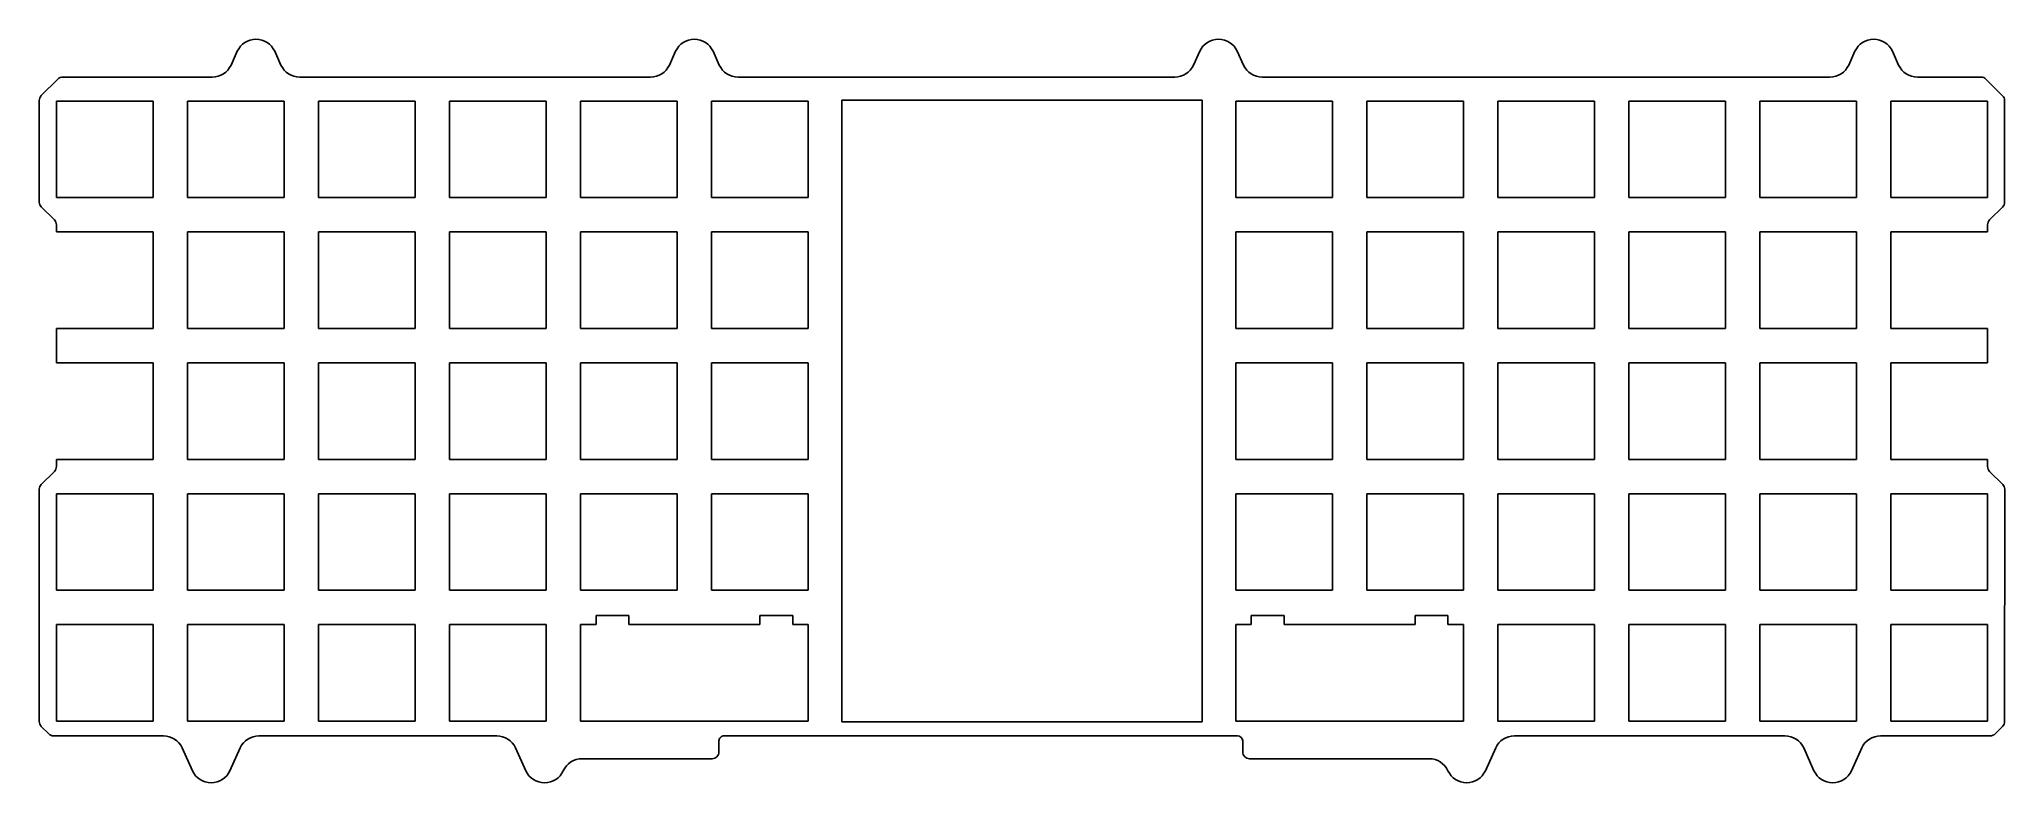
# Model space of a CAD drawing. Extents: x -8 to 278, y -150 to -42.
import ezdxf

# ---------------------------------------------------------------- set-up
doc = ezdxf.new("R2010")
doc.units = 0
doc.layers.add('BLACK', color=7, linetype='CONTINUOUS')

msp = doc.modelspace()

# ---------------------------------------------------------------- linework, layer by layer
at = {"layer": 'BLACK', "linetype": 'CONTINUOUS'}
for p, q in [((21.0503, -43.4921), (20.1496, -45.4921)), ((27.4053, -45.4921), (26.5046, -43.4921)), ((84.7753, -43.4921), (83.8746, -45.4921)), ((91.1303, -45.4921), (90.2296, -43.4921)), ((160.975, -43.4921), (160.075, -45.4921)), ((167.33, -45.4921), (166.43, -43.4921)), ((256.225, -43.4921), (255.325, -45.4921)), ((262.58, -45.4921), (261.68, -43.4921)), ((-5.01543, -47.535), (-7.42964, -49.9492)), ((17.4225, -47.2421), (-4.30832, -47.2421)), ((81.1475, -47.2421), (30.1325, -47.2421)), ((157.347, -47.2421), (93.8575, -47.2421)), ((252.597, -47.2421), (170.057, -47.2421)), ((274.563, -47.2461), (265.307, -47.2421)), ((277.685, -49.9532), (275.27, -47.539)), ((-7.72254, -50.6563), (-7.72254, -65.4446)), ((-5.23909, -50.7335), (8.81029, -50.7335)), ((-5.23909, -64.7828), (-5.23909, -50.7335)), ((8.81029, -50.7335), (8.81029, -64.7828)), ((13.8111, -50.7335), (27.8604, -50.7335)), ((13.8111, -64.7829), (13.8111, -50.7335)), ((27.8604, -50.7335), (27.8604, -64.7829)), ((32.8612, -64.783), (32.8612, -50.7336)), ((32.8612, -50.7336), (46.9106, -50.7336)), ((46.9106, -50.7336), (46.9106, -64.783)), ((51.9113, -50.7336), (65.9607, -50.7336)), ((51.9113, -64.783), (51.9113, -50.7336)), ((65.9607, -50.7336), (65.9607, -64.783)), ((70.9615, -50.7337), (85.0108, -50.7337)), ((70.9615, -64.7831), (70.9615, -50.7337)), ((85.0108, -50.7337), (85.0108, -64.7831)), ((90.0116, -50.7338), (104.061, -50.7338)), ((90.0116, -64.7831), (90.0116, -50.7338)), ((104.061, -50.7338), (104.061, -64.7831)), ((161.33, -50.6144), (108.942, -50.6142)), ((108.942, -50.6142), (108.942, -141.102)), ((161.33, -50.6144), (161.33, -141.102)), ((166.211, -50.7336), (180.261, -50.7336)), ((166.211, -64.783), (166.211, -50.7336)), ((180.261, -50.7336), (180.261, -64.783)), ((185.262, -64.7829), (185.262, -50.7335)), ((185.262, -50.7335), (199.311, -50.7335)), ((199.311, -50.7335), (199.311, -64.7829)), ((204.312, -64.7828), (204.312, -50.7335)), ((204.312, -50.7335), (218.361, -50.7335)), ((218.361, -50.7335), (218.361, -64.7828)), ((223.362, -64.7828), (223.362, -50.7334)), ((223.362, -50.7334), (237.411, -50.7334)), ((237.411, -50.7334), (237.411, -64.7828)), ((242.412, -50.7334), (256.461, -50.7334)), ((242.412, -64.7827), (242.412, -50.7334)), ((256.461, -50.7334), (256.461, -64.7827)), ((261.462, -64.7827), (261.462, -50.7333)), ((261.462, -50.7333), (275.511, -50.7333)), ((275.511, -50.7333), (275.511, -64.7827)), ((277.977, -65.4486), (277.977, -50.6603)), ((8.81029, -64.7828), (-5.23909, -64.7828)), ((27.8604, -64.7829), (13.8111, -64.7829)), ((46.9106, -64.783), (32.8612, -64.783)), ((65.9607, -64.783), (51.9113, -64.783)), ((85.0108, -64.7831), (70.9615, -64.7831)), ((104.061, -64.7831), (90.0116, -64.7831)), ((180.261, -64.783), (166.211, -64.783)), ((199.311, -64.7829), (185.262, -64.7829)), ((218.361, -64.7828), (204.312, -64.7828)), ((237.411, -64.7828), (223.362, -64.7828)), ((256.461, -64.7827), (242.412, -64.7827)), ((275.511, -64.7827), (261.462, -64.7827)), ((-7.42964, -66.1517), (-5.52501, -68.0269)), ((275.797, -68.0267), (277.685, -66.1557)), ((-5.23909, -69.7836), (-5.23909, -68.734)), ((-5.23909, -69.7836), (8.81029, -69.7836)), ((8.81029, -69.7836), (8.81029, -83.8329)), ((13.8111, -69.7836), (27.8604, -69.7836)), ((13.8111, -83.833), (13.8111, -69.7836)), ((27.8604, -69.7836), (27.8604, -83.833)), ((32.8612, -69.7837), (46.9106, -69.7837)), ((32.8612, -83.833), (32.8612, -69.7837)), ((46.9106, -69.7837), (46.9106, -83.833)), ((51.9113, -69.7837), (65.9607, -69.7837)), ((51.9113, -83.8331), (51.9113, -69.7837)), ((65.9607, -69.7837), (65.9607, -83.8331)), ((70.9615, -83.8332), (70.9615, -69.7838)), ((70.9615, -69.7838), (85.0108, -69.7838)), ((85.0108, -69.7838), (85.0108, -83.8332)), ((90.0116, -83.8332), (90.0116, -69.7838)), ((90.0116, -69.7838), (104.061, -69.7838)), ((104.061, -69.7838), (104.061, -83.8332)), ((166.211, -83.833), (166.211, -69.7837)), ((166.211, -69.7837), (180.261, -69.7837)), ((180.261, -69.7837), (180.261, -83.833)), ((185.262, -83.833), (185.262, -69.7836)), ((185.262, -69.7836), (199.311, -69.7836)), ((199.311, -69.7836), (199.311, -83.833)), ((204.312, -69.7836), (218.361, -69.7836)), ((204.312, -83.8329), (204.312, -69.7836)), ((218.361, -69.7836), (218.361, -83.8329)), ((223.362, -69.7835), (237.411, -69.7835)), ((223.362, -83.8329), (223.362, -69.7835)), ((237.411, -69.7835), (237.411, -83.8329)), ((242.412, -69.7834), (256.461, -69.7834)), ((242.412, -83.8328), (242.412, -69.7834)), ((256.461, -69.7834), (256.461, -83.8328)), ((261.462, -83.8328), (261.462, -69.7834)), ((261.462, -69.7834), (275.511, -69.7834)), ((275.511, -68.7338), (275.511, -69.7834)), ((-5.23909, -88.8336), (-5.23909, -83.8329)), ((8.81029, -83.8329), (-5.23909, -83.8329)), ((27.8604, -83.833), (13.8111, -83.833)), ((46.9106, -83.833), (32.8612, -83.833)), ((65.9607, -83.8331), (51.9113, -83.8331)), ((85.0108, -83.8332), (70.9615, -83.8332)), ((104.061, -83.8332), (90.0116, -83.8332)), ((180.261, -83.833), (166.211, -83.833)), ((199.311, -83.833), (185.262, -83.833)), ((218.361, -83.8329), (204.312, -83.8329)), ((237.411, -83.8329), (223.362, -83.8329)), ((256.461, -83.8328), (242.412, -83.8328)), ((275.511, -83.8328), (261.462, -83.8328)), ((275.511, -83.8328), (275.511, -88.8335)), ((-5.23909, -88.8336), (8.81029, -88.8336)), ((8.81029, -88.8336), (8.81029, -102.883)), ((13.8111, -102.883), (13.8111, -88.8337)), ((13.8111, -88.8337), (27.8604, -88.8337)), ((27.8604, -88.8337), (27.8604, -102.883)), ((32.8612, -88.8338), (46.9106, -88.8338)), ((32.8612, -102.883), (32.8612, -88.8338)), ((46.9106, -88.8338), (46.9106, -102.883)), ((51.9113, -88.8338), (65.9607, -88.8338)), ((51.9113, -102.883), (51.9113, -88.8338)), ((65.9607, -88.8338), (65.9607, -102.883)), ((70.9615, -88.8339), (85.0108, -88.8339)), ((70.9615, -102.883), (70.9615, -88.8339)), ((85.0108, -88.8339), (85.0108, -102.883)), ((90.0116, -102.883), (90.0116, -88.8339)), ((90.0116, -88.8339), (104.061, -88.8339)), ((104.061, -88.8339), (104.061, -102.883)), ((166.211, -102.883), (166.211, -88.8338)), ((166.211, -88.8338), (180.261, -88.8338)), ((180.261, -88.8338), (180.261, -102.883)), ((185.262, -102.883), (185.262, -88.8337)), ((185.262, -88.8337), (199.311, -88.8337)), ((199.311, -88.8337), (199.311, -102.883)), ((204.312, -102.883), (204.312, -88.8336)), ((204.312, -88.8336), (218.361, -88.8336)), ((218.361, -88.8336), (218.361, -102.883)), ((223.362, -88.8336), (237.411, -88.8336)), ((223.362, -102.883), (223.362, -88.8336)), ((237.411, -88.8336), (237.411, -102.883)), ((242.412, -102.883), (242.412, -88.8335)), ((242.412, -88.8335), (256.461, -88.8335)), ((256.461, -88.8335), (256.461, -102.883)), ((261.462, -102.883), (261.462, -88.8335)), ((261.462, -88.8335), (275.511, -88.8335)), ((-5.52501, -104.64), (-7.42964, -106.515)), ((-5.23909, -103.933), (-5.23909, -102.883)), ((8.81029, -102.883), (-5.23909, -102.883)), ((27.8604, -102.883), (13.8111, -102.883)), ((46.9106, -102.883), (32.8612, -102.883)), ((65.9607, -102.883), (51.9113, -102.883)), ((85.0108, -102.883), (70.9615, -102.883)), ((104.061, -102.883), (90.0116, -102.883)), ((180.261, -102.883), (166.211, -102.883)), ((199.311, -102.883), (185.262, -102.883)), ((218.361, -102.883), (204.312, -102.883)), ((237.411, -102.883), (223.362, -102.883)), ((256.461, -102.883), (242.412, -102.883)), ((275.511, -102.883), (261.462, -102.883)), ((275.511, -102.883), (275.511, -103.932)), ((277.702, -106.515), (275.797, -104.639)), ((-7.72254, -107.222), (-7.72254, -141.028)), ((-5.23909, -107.884), (8.81029, -107.884)), ((-5.23909, -121.933), (-5.23909, -107.884)), ((8.81029, -107.884), (8.81029, -121.933)), ((13.8111, -121.933), (13.8111, -107.884)), ((13.8111, -107.884), (27.8604, -107.884)), ((27.8604, -107.884), (27.8604, -121.933)), ((32.8612, -107.884), (46.9106, -107.884)), ((32.8612, -121.933), (32.8612, -107.884)), ((46.9106, -107.884), (46.9106, -121.933)), ((51.9113, -121.933), (51.9113, -107.884)), ((51.9113, -107.884), (65.9607, -107.884)), ((65.9607, -107.884), (65.9607, -121.933)), ((70.9615, -107.884), (85.0108, -107.884)), ((70.9615, -121.933), (70.9615, -107.884)), ((85.0108, -107.884), (85.0108, -121.933)), ((90.0116, -107.884), (104.061, -107.884)), ((90.0116, -121.933), (90.0116, -107.884)), ((104.061, -107.884), (104.061, -121.933)), ((166.211, -121.933), (166.211, -107.884)), ((166.211, -107.884), (180.261, -107.884)), ((180.261, -107.884), (180.261, -121.933)), ((185.262, -121.933), (185.262, -107.884)), ((185.262, -107.884), (199.311, -107.884)), ((199.311, -107.884), (199.311, -121.933)), ((204.312, -121.933), (204.312, -107.884)), ((204.312, -107.884), (218.361, -107.884)), ((218.361, -107.884), (218.361, -121.933)), ((223.362, -121.933), (223.362, -107.884)), ((223.362, -107.884), (237.411, -107.884)), ((237.411, -107.884), (237.411, -121.933)), ((242.412, -107.884), (256.461, -107.884)), ((242.412, -121.933), (242.412, -107.884)), ((256.461, -107.884), (256.461, -121.933)), ((261.462, -107.884), (275.511, -107.884)), ((261.462, -121.933), (261.462, -107.884)), ((275.511, -107.884), (275.511, -121.933)), ((277.977, -141.028), (277.995, -107.222)), ((8.81029, -121.933), (-5.23909, -121.933)), ((27.8604, -121.933), (13.8111, -121.933)), ((46.9106, -121.933), (32.8612, -121.933)), ((65.9607, -121.933), (51.9113, -121.933)), ((85.0108, -121.933), (70.9615, -121.933)), ((104.061, -121.933), (90.0116, -121.933)), ((180.261, -121.933), (166.211, -121.933)), ((199.311, -121.933), (185.262, -121.933)), ((218.361, -121.933), (204.312, -121.933)), ((237.411, -121.933), (223.362, -121.933)), ((256.461, -121.933), (242.412, -121.933)), ((275.511, -121.933), (261.462, -121.933)), ((73.223, -126.934), (73.223, -125.624)), ((73.223, -125.624), (77.9855, -125.624)), ((77.9855, -125.624), (77.9859, -126.934)), ((97.036, -126.934), (97.0355, -125.624)), ((97.0355, -125.624), (101.798, -125.624)), ((101.798, -125.624), (101.798, -126.934)), ((168.474, -126.934), (168.474, -125.624)), ((168.474, -125.624), (173.237, -125.624)), ((173.237, -125.624), (173.236, -126.934)), ((192.286, -126.934), (192.287, -125.624)), ((192.287, -125.624), (197.049, -125.624)), ((197.049, -125.624), (197.049, -126.934)), ((-5.23932, -126.934), (8.81005, -126.934)), ((-5.23932, -140.983), (-5.23932, -126.934)), ((8.81005, -126.934), (8.81005, -140.983)), ((13.8108, -126.934), (27.8602, -126.934)), ((13.8108, -140.983), (13.8108, -126.934)), ((27.8602, -126.934), (27.8602, -140.983)), ((32.861, -140.983), (32.861, -126.934)), ((32.861, -126.934), (46.9103, -126.934)), ((46.9103, -126.934), (46.9103, -140.983)), ((51.9111, -140.983), (51.9111, -126.934)), ((51.9111, -126.934), (65.9605, -126.934)), ((65.9605, -126.934), (65.9605, -140.983)), ((70.9612, -126.934), (73.223, -126.934)), ((70.9612, -140.983), (70.9612, -126.934)), ((77.9859, -126.934), (97.036, -126.934)), ((104.061, -126.934), (101.798, -126.934)), ((104.061, -126.934), (104.061, -140.983)), ((166.212, -140.983), (166.212, -126.934)), ((168.474, -126.934), (166.212, -126.934)), ((173.236, -126.934), (192.286, -126.934)), ((197.049, -126.934), (199.311, -126.934)), ((199.311, -126.934), (199.311, -140.983)), ((204.312, -126.934), (218.361, -126.934)), ((204.312, -140.983), (204.312, -126.934)), ((218.361, -126.934), (218.361, -140.983)), ((223.362, -126.933), (237.411, -126.933)), ((223.362, -140.983), (223.362, -126.933)), ((237.411, -126.933), (237.411, -140.983)), ((242.412, -140.983), (242.412, -126.933)), ((242.412, -126.933), (256.462, -126.933)), ((256.462, -126.933), (256.462, -140.983)), ((261.462, -140.983), (261.462, -126.933)), ((261.462, -126.933), (275.512, -126.933)), ((275.512, -126.933), (275.512, -140.983)), ((-7.42964, -141.735), (-6.34964, -142.823)), ((8.81005, -140.983), (-5.23932, -140.983)), ((27.8602, -140.983), (13.8108, -140.983)), ((46.9103, -140.983), (32.861, -140.983)), ((65.9605, -140.983), (51.9111, -140.983)), ((104.061, -140.983), (70.9612, -140.983)), ((108.942, -141.102), (161.33, -141.102)), ((199.311, -140.983), (166.212, -140.983)), ((218.361, -140.983), (204.312, -140.983)), ((237.411, -140.983), (223.362, -140.983)), ((256.462, -140.983), (242.412, -140.983)), ((275.512, -140.983), (261.462, -140.983)), ((276.605, -142.823), (277.685, -141.735)), ((-5.64254, -143.116), (10.3112, -143.116)), ((13.0384, -144.866), (14.5322, -148.192)), ((19.9865, -148.192), (21.4803, -144.866)), ((24.2075, -143.116), (58.7773, -143.116)), ((61.5044, -144.866), (62.9982, -148.192)), ((91.0784, -145.442), (91.0784, -143.866)), ((91.8284, -143.116), (166.467, -143.116)), ((167.217, -143.866), (167.217, -145.442)), ((202.507, -148.192), (204, -144.866)), ((206.727, -143.116), (246.051, -143.116)), ((248.778, -144.866), (250.272, -148.192)), ((255.727, -148.192), (257.22, -144.866)), ((259.947, -143.116), (275.897, -143.116)), ((71.1797, -146.442), (90.0784, -146.442)), ((168.217, -146.442), (194.325, -146.442))]:
    msp.add_line(p, q, dxfattribs=at)
at = {"layer": 'BLACK'}
for centre, radius, start, end in [((23.7775, -44.7421), 3, 24.6243, 155.376), ((87.5025, -44.7421), 3, 24.6243, 155.376), ((163.702, -44.7421), 3, 24.6243, 155.376), ((258.952, -44.7421), 3, 24.6243, 155.376), ((17.4225, -44.2422), 2.99989, -90.0013, -24.6229), ((30.1324, -44.2422), 2.99991, -155.377, -89.9988), ((81.1475, -44.2422), 2.99993, -90.0007, -24.623), ((93.8574, -44.2422), 2.99991, -155.377, -89.9988), ((157.347, -44.2422), 2.99993, -90.0007, -24.623), ((170.057, -44.2422), 2.99991, -155.377, -89.9988), ((252.597, -44.2422), 2.99993, -90.0007, -24.623), ((265.307, -44.2422), 2.99991, -155.377, -89.9988), ((-4.3083, -48.2422), 1.00006, 90.0014, 134.999), ((274.563, -48.2463), 1.00019, 45.0058, 89.9973), ((-6.72254, -50.6563), 0.99999, -225, -180), ((276.977, -50.6603), 0.99996, -0.0012606, 45.0006), ((-6.72254, -65.4446), 0.99999, -180, -135), ((276.977, -65.4486), 0.99996, -45.0004, 0.0016043), ((-6.21642, -68.7178), 0.97747, -0.947815, 44.9805), ((276.489, -68.7176), 0.97747, -224.978, -179.049), ((-6.21642, -103.949), 0.97747, -44.9805, 0.947815), ((276.489, -103.949), 0.97744, -180.95, -135.021), ((-6.72254, -107.222), 0.99999, -225, -180), ((276.995, -107.222), 1, -0.0006875, 44.9989), ((-6.72254, -141.028), 0.99999, -180, -135), ((-5.64241, -142.116), 1.00031, -134.993, -90.0073), ((275.897, -142.116), 1.00019, -89.9964, -45.0059), ((276.977, -141.028), 0.99996, -45.0013, 0.0003438), ((10.3113, -146.116), 2.99983, 24.6223, 90.0021), ((24.2074, -146.116), 2.9999, 89.9988, 155.377), ((58.7773, -146.116), 2.99999, 24.6245, 90.0007), ((90.0784, -145.442), 0.99998, -90.001, -0.0004584), ((91.8284, -143.866), 0.75002, -269.999, -179.999), ((166.467, -143.866), 0.74999, -0.0006111, 89.9972), ((168.217, -145.442), 1.00001, -180, -89.9979), ((206.727, -146.116), 2.9999, 89.9988, 155.377), ((246.051, -146.116), 2.99979, 24.6214, 90.0017), ((259.947, -146.116), 2.9999, 89.9988, 155.377), ((17.2593, -146.942), 3, -155.376, -24.6243), ((65.7254, -146.942), 3, -155.376, -24.6243), ((71.1791, -149.441), 2.99899, 89.9877, 155.388), ((194.326, -149.441), 2.99899, 24.6117, 90.0118), ((199.779, -146.942), 3, -155.376, -24.6243), ((252.999, -146.942), 3, -155.376, -24.6243)]:
    msp.add_arc(centre, radius, start, end, dxfattribs=at)

doc.saveas('drawing.dxf')
